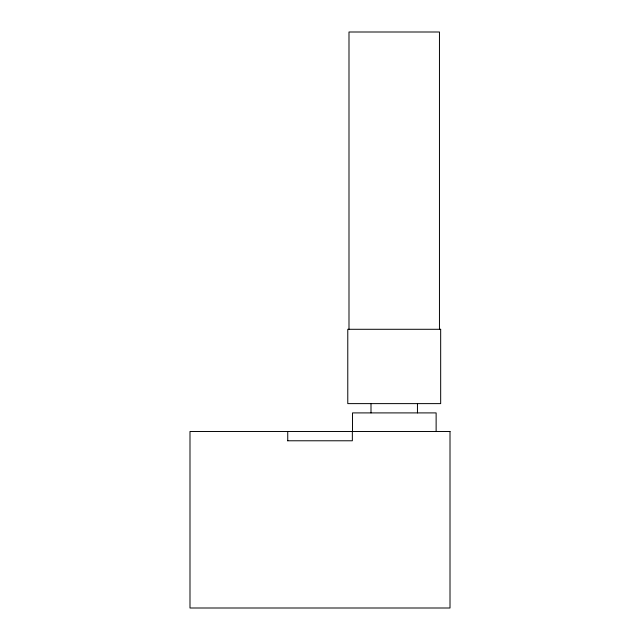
<?xml version="1.0" encoding="UTF-8"?>
<svg xmlns="http://www.w3.org/2000/svg" width="640" height="640" viewBox="0 0 640 640"><rect width="100%" height="100%" fill="white"/><g stroke="black" fill="none" stroke-linecap="round" stroke-linejoin="round"><path stroke-width="0.96" d="M371 412.904L371 403.984M417.448 412.904L417.448 403.984M287.648 440.776L352.352 440.776L352.352 431.48M439.456 329.288L439.456 32L348.992 32L348.992 329.288M436.128 431.48L436.128 412.904L352.52 412.904L352.52 431.48M287.744 431.48L287.744 440.776M440.672 329.288L347.776 329.288L347.776 403.616L440.672 403.616L440.672 329.288M450.008 431.48L189.992 431.48L189.992 608L450.008 608L450.008 431.48"/></g></svg>
